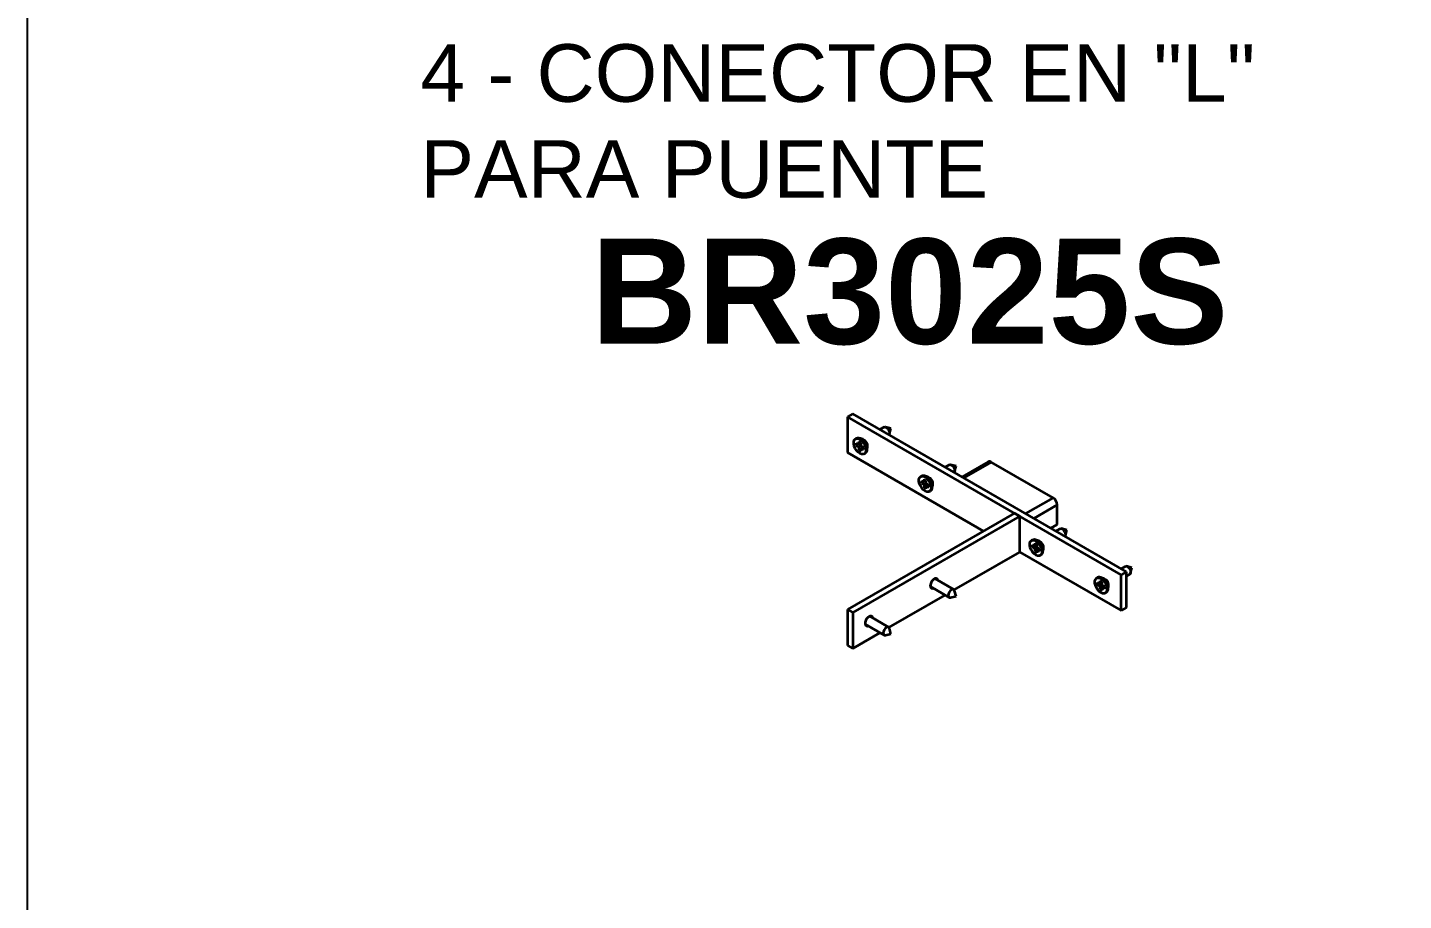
# Model space of a CAD drawing. Header units: inches. Extents: x 9936 to 27102, y -2774 to 11910.
# Drawn here: x 14566 to 15163, y -1290 to -911 of the extents above; entities that cross this region are included whole.
import ezdxf

# ---------------------------------------------------------------- set-up
doc = ezdxf.new("R2010")
doc.units = ezdxf.units.IN
doc.header["$MEASUREMENT"] = 0
doc.layers.add('TEXTO', color=7, linetype='Continuous')
doc.layers.add('VIÑETAS', color=5, linetype='Continuous')
doc.styles.get("Standard").update_dxf_attribs({"font": 'arial.ttf'})

msp = doc.modelspace()

# ---------------------------------------------------------------- linework, layer by layer
at = {"layer": 'TEXTO'}
msp.add_lwpolyline([(14565.647, 141.265), (16574.871, 141.265), (16574.871, -2774.427), (14565.647, -2774.427)], close=True, dxfattribs=at)
at = {"layer": 'VIÑETAS', "linetype": 'Continuous', "lineweight": 35}
for p, q in [((14923.805, -1078.845), (14921.56, -1080.142)), ((15040.354, -1148.72), (14921.56, -1080.142)), ((14921.56, -1080.142), (14921.56, -1095.697)), ((15042.599, -1147.424), (14923.805, -1078.845)), ((14937.413, -1084.645), (14935.632, -1085.673)), ((14940.381, -1085.218), (14938.042, -1084.589)), ((14939.756, -1087.558), (14940.381, -1085.218)), ((14925.389, -1089.543), (14925.036, -1089.747)), ((14925.319, -1091.586), (14926.486, -1092.26)), ((14925.319, -1091.586), (14925.319, -1092.566)), ((14926.168, -1092.076), (14925.319, -1092.566)), ((14925.319, -1092.566), (14926.486, -1093.239)), ((14926.486, -1090.912), (14927.335, -1091.402)), ((14926.486, -1090.912), (14926.486, -1092.26)), ((14927.335, -1091.77), (14926.486, -1092.26)), ((14927.335, -1092.749), (14926.486, -1093.239)), ((14928.197, -1089.872), (14926.58, -1089.437)), ((14927.052, -1091.933), (14927.335, -1092.096)), ((14927.335, -1091.402), (14927.335, -1092.749)), ((14927.335, -1092.749), (14928.501, -1093.423)), ((14921.56, -1095.697), (14980.566, -1129.76)), ((14926.486, -1093.239), (14926.486, -1094.587)), ((14927.335, -1094.097), (14926.486, -1094.587)), ((14926.486, -1094.587), (14927.335, -1095.077)), ((14928.183, -1093.239), (14927.335, -1093.729)), ((14927.335, -1093.729), (14927.335, -1095.077)), ((14927.335, -1093.729), (14928.501, -1094.403)), ((14927.9, -1093.076), (14927.9, -1093.403)), ((14928.501, -1093.423), (14928.501, -1094.403)), ((14928.785, -1096.242), (14929.139, -1096.038)), ((14929.826, -1095.06), (14930.258, -1093.442)), ((14965.698, -1100.973), (14963.916, -1102.001)), ((14968.665, -1101.546), (14966.326, -1100.917)), ((14968.04, -1103.886), (14968.665, -1101.546)), ((14982.666, -1099.695), (14971.294, -1106.26)), ((14983.933, -1099.821), (14972.036, -1106.689)), ((15010.756, -1115.305), (14983.933, -1099.821)), ((14953.673, -1105.871), (14953.32, -1106.075)), ((14953.604, -1107.914), (14954.77, -1108.588)), ((14953.604, -1107.914), (14953.604, -1108.894)), ((14954.452, -1108.404), (14953.604, -1108.894)), ((14953.604, -1108.894), (14954.77, -1109.568)), ((14954.77, -1107.24), (14955.619, -1107.73)), ((14954.77, -1107.24), (14954.77, -1108.588)), ((14955.619, -1108.098), (14954.77, -1108.588)), ((14955.619, -1109.078), (14954.77, -1109.568)), ((14954.77, -1109.568), (14954.77, -1110.915)), ((14955.619, -1110.425), (14954.77, -1110.915)), ((14956.481, -1106.2), (14954.864, -1105.765)), ((14955.336, -1108.261), (14955.619, -1108.425)), ((14955.619, -1107.73), (14955.619, -1109.078)), ((14955.619, -1109.078), (14956.786, -1109.751)), ((14956.468, -1109.567), (14955.619, -1110.057)), ((14955.619, -1110.057), (14955.619, -1111.405)), ((14955.619, -1110.057), (14956.786, -1110.731)), ((14956.185, -1109.404), (14956.185, -1109.731)), ((14956.786, -1109.751), (14956.786, -1110.731)), ((14958.11, -1111.388), (14958.542, -1109.77)), ((14954.77, -1110.915), (14955.619, -1111.405)), ((14957.07, -1112.57), (14957.423, -1112.366)), ((15010.756, -1115.305), (14998.859, -1122.173)), ((14994.038, -1121.982), (14921.56, -1163.823)), ((14994.038, -1121.982), (14996.283, -1123.279)), ((15012.547, -1118.408), (15002.442, -1124.242)), ((15012.547, -1126.954), (15012.547, -1118.408)), ((14996.283, -1123.279), (14923.805, -1165.119)), ((14996.283, -1138.834), (14996.283, -1123.279)), ((15012.547, -1126.954), (15009.844, -1128.515)), ((15013.781, -1128.731), (15012, -1129.759)), ((15016.748, -1129.304), (15014.41, -1128.675)), ((15001.757, -1133.629), (15001.403, -1133.833)), ((15004.564, -1133.958), (15002.947, -1133.523)), ((15016.123, -1131.644), (15016.748, -1129.304)), ((14967.843, -1155.252), (14996.283, -1138.834)), ((14996.283, -1138.834), (15040.354, -1164.275)), ((15001.687, -1135.672), (15002.854, -1136.346)), ((15001.687, -1135.672), (15001.687, -1136.652)), ((15002.536, -1136.162), (15001.687, -1136.652)), ((15001.687, -1136.652), (15002.854, -1137.325)), ((15002.854, -1134.998), (15003.702, -1135.488)), ((15002.854, -1134.998), (15002.854, -1136.346)), ((15003.702, -1135.856), (15002.854, -1136.346)), ((15003.702, -1136.836), (15002.854, -1137.325)), ((15002.854, -1137.325), (15002.854, -1138.673)), ((15003.702, -1138.183), (15002.854, -1138.673)), ((15002.854, -1138.673), (15003.702, -1139.163)), ((15003.419, -1136.019), (15003.702, -1136.182)), ((15003.702, -1135.488), (15003.702, -1136.835)), ((15003.702, -1136.835), (15004.869, -1137.509)), ((15004.551, -1137.325), (15003.702, -1137.815)), ((15003.702, -1137.815), (15003.702, -1139.163)), ((15003.702, -1137.815), (15004.869, -1138.489)), ((15004.268, -1137.162), (15004.268, -1137.489)), ((15004.869, -1137.509), (15004.869, -1138.489)), ((15005.153, -1140.328), (15005.506, -1140.124)), ((15006.193, -1139.146), (15006.625, -1137.528)), ((15042.065, -1145.059), (15040.284, -1146.087)), ((15045.033, -1145.632), (15042.694, -1145.003)), ((15044.408, -1147.972), (15045.033, -1145.632)), ((14967.677, -1155.117), (14959.489, -1150.39)), ((15030.041, -1149.957), (15029.687, -1150.161)), ((15029.971, -1152), (15031.138, -1152.674)), ((15029.971, -1152), (15029.971, -1152.98)), ((15030.82, -1152.49), (15029.971, -1152.98)), ((15031.138, -1151.326), (15031.986, -1151.816)), ((15031.138, -1151.326), (15031.138, -1152.674)), ((15031.986, -1152.184), (15031.138, -1152.674)), ((15032.848, -1150.286), (15031.232, -1149.851)), ((15031.703, -1152.347), (15031.986, -1152.511)), ((15031.986, -1151.816), (15031.986, -1153.164)), ((15042.599, -1147.424), (15040.354, -1148.72)), ((15040.354, -1164.275), (15040.354, -1148.72)), ((15042.599, -1162.979), (15042.599, -1147.424)), ((15042.599, -1149.323), (15044.045, -1148.489)), ((14939.559, -1171.58), (14963.916, -1157.519)), ((14957.509, -1153.82), (14965.698, -1158.547)), ((14966.326, -1158.603), (14968.665, -1157.974)), ((14968.665, -1157.974), (14968.04, -1155.634)), ((15029.971, -1152.98), (15031.138, -1153.654)), ((15031.987, -1153.164), (15031.138, -1153.654)), ((15031.138, -1153.654), (15031.138, -1155.001)), ((15031.986, -1154.511), (15031.138, -1155.001)), ((15031.138, -1155.001), (15031.986, -1155.491)), ((15031.986, -1153.164), (15033.153, -1153.837)), ((15032.835, -1153.654), (15031.986, -1154.143)), ((15031.986, -1154.143), (15031.986, -1155.491)), ((15031.986, -1154.143), (15033.153, -1154.817)), ((15032.552, -1153.49), (15032.552, -1153.817)), ((15033.153, -1153.837), (15033.153, -1154.817)), ((15033.437, -1156.656), (15033.791, -1156.452)), ((15034.478, -1155.474), (15034.909, -1153.856)), ((14921.56, -1163.823), (14923.805, -1165.119)), ((14921.56, -1163.823), (14921.56, -1179.378)), ((15042.599, -1162.979), (15040.354, -1164.275)), ((14923.805, -1165.119), (14923.805, -1180.675)), ((14929.225, -1170.148), (14937.413, -1174.875)), ((14939.393, -1171.446), (14931.204, -1166.718)), ((14923.805, -1180.675), (14935.632, -1173.847)), ((14938.042, -1174.931), (14940.381, -1174.302)), ((14940.381, -1174.302), (14939.756, -1171.962)), ((14921.56, -1179.378), (14923.805, -1180.675))]:
    msp.add_line(p, q, dxfattribs=at)
at = {"layer": 'VIÑETAS', "linetype": 'Continuous', "lineweight": 35, "flags": 128}
for points in [[(14937.413, -1084.645), (14937.867, -1084.557), (14938.403, -1084.743)], [(14938.403, -1084.743), (14938.939, -1085.175), (14939.393, -1085.788), (14939.697, -1086.488), (14939.803, -1087.168), (14939.697, -1087.725), (14939.559, -1087.94)], [(14926.91, -1089.932), (14927.657, -1090.488), (14928.344, -1091.246), (14928.914, -1092.146), (14929.322, -1093.115), (14929.535, -1094.074), (14929.535, -1094.945), (14929.322, -1095.659), (14928.914, -1096.156), (14928.344, -1096.398), (14927.657, -1096.364), (14926.91, -1096.056), (14926.163, -1095.501), (14925.477, -1094.743), (14924.906, -1093.843), (14924.498, -1092.874), (14924.286, -1091.915), (14924.286, -1091.043), (14924.498, -1090.33), (14924.906, -1089.832), (14925.477, -1089.591), (14926.163, -1089.625), (14926.91, -1089.932)], [(14927.264, -1089.728), (14928.011, -1090.284), (14928.698, -1091.042), (14929.268, -1091.942), (14929.676, -1092.911), (14929.889, -1093.87), (14929.889, -1094.741), (14929.676, -1095.455), (14929.268, -1095.952), (14929.139, -1096.038)], [(14965.698, -1100.973), (14966.152, -1100.885), (14966.688, -1101.071)], [(14966.688, -1101.071), (14967.223, -1101.503), (14967.678, -1102.116), (14967.981, -1102.816), (14968.088, -1103.496), (14967.981, -1104.053), (14967.843, -1104.268)], [(14955.195, -1106.261), (14955.942, -1106.816), (14956.628, -1107.574), (14957.199, -1108.474), (14957.607, -1109.443), (14957.819, -1110.402), (14957.819, -1111.274), (14957.607, -1111.987), (14957.199, -1112.485), (14956.628, -1112.726), (14955.942, -1112.692), (14955.195, -1112.385), (14954.448, -1111.829), (14953.761, -1111.071), (14953.191, -1110.171), (14952.783, -1109.202), (14952.57, -1108.243), (14952.57, -1107.372), (14952.783, -1106.658), (14953.191, -1106.16), (14953.761, -1105.919), (14954.448, -1105.953), (14955.195, -1106.261)], [(14955.548, -1106.056), (14956.295, -1106.612), (14956.982, -1107.37), (14957.552, -1108.27), (14957.96, -1109.239), (14958.173, -1110.198), (14958.173, -1111.069), (14957.96, -1111.783), (14957.552, -1112.281), (14957.423, -1112.366)], [(15013.781, -1128.731), (15014.235, -1128.643), (15014.771, -1128.829)], [(15003.278, -1134.018), (15004.025, -1134.574), (15004.712, -1135.332), (15005.282, -1136.232), (15005.69, -1137.201), (15005.903, -1138.16), (15005.903, -1139.031), (15005.69, -1139.745), (15005.282, -1140.243), (15004.712, -1140.484), (15004.025, -1140.45), (15003.278, -1140.142), (15002.531, -1139.587), (15001.844, -1138.829), (15001.274, -1137.929), (15000.866, -1136.96), (15000.653, -1136.001), (15000.653, -1135.129), (15000.866, -1134.416), (15001.274, -1133.918), (15001.844, -1133.677), (15002.531, -1133.711), (15003.278, -1134.018)], [(15003.631, -1133.814), (15004.379, -1134.37), (15005.065, -1135.128), (15005.635, -1136.028), (15006.043, -1136.997), (15006.256, -1137.956), (15006.256, -1138.827), (15006.043, -1139.541), (15005.635, -1140.038), (15005.506, -1140.124)], [(15014.771, -1128.829), (15015.307, -1129.261), (15015.761, -1129.874), (15016.064, -1130.574), (15016.171, -1131.254), (15016.064, -1131.811), (15015.926, -1132.026)], [(15042.065, -1145.059), (15042.519, -1144.971), (15043.055, -1145.157)], [(15043.055, -1145.157), (15043.591, -1145.59), (15044.045, -1146.202), (15044.349, -1146.902), (15044.455, -1147.582), (15044.349, -1148.139), (15044.045, -1148.489), (15044.045, -1148.489)], [(14960.812, -1151.154), (14960.78, -1151.02), (14960.504, -1150.539), (14960.047, -1150.322), (14959.47, -1150.397), (14958.851, -1150.754), (14958.274, -1151.345), (14957.817, -1152.091), (14957.541, -1152.89), (14957.484, -1153.634), (14957.653, -1154.224), (14958.026, -1154.579), (14958.552, -1154.651), (14958.832, -1154.583)], [(15031.562, -1150.347), (15032.309, -1150.902), (15032.996, -1151.66), (15033.566, -1152.56), (15033.974, -1153.529), (15034.187, -1154.488), (15034.187, -1155.36), (15033.974, -1156.073), (15033.566, -1156.571), (15032.996, -1156.812), (15032.309, -1156.778), (15031.562, -1156.471), (15030.815, -1155.915), (15030.129, -1155.157), (15029.558, -1154.257), (15029.15, -1153.288), (15028.938, -1152.329), (15028.938, -1151.458), (15029.15, -1150.744), (15029.558, -1150.247), (15030.129, -1150.005), (15030.815, -1150.039), (15031.562, -1150.347)], [(15031.916, -1150.142), (15032.663, -1150.698), (15033.349, -1151.456), (15033.92, -1152.356), (15034.328, -1153.325), (15034.54, -1154.284), (15034.54, -1155.155), (15034.328, -1155.869), (15033.92, -1156.367), (15033.791, -1156.452)], [(14968.04, -1155.634), (14967.982, -1155.468), (14967.678, -1155.118), (14967.224, -1155.029), (14966.689, -1155.215), (14966.153, -1155.647), (14965.698, -1156.259), (14965.395, -1156.959), (14965.287, -1157.639), (14965.394, -1158.197), (14965.697, -1158.546), (14966.151, -1158.635), (14966.326, -1158.603)], [(14932.527, -1167.482), (14932.496, -1167.348), (14932.22, -1166.867), (14931.762, -1166.65), (14931.185, -1166.725), (14930.567, -1167.082), (14929.99, -1167.673), (14929.532, -1168.419), (14929.257, -1169.218), (14929.199, -1169.962), (14929.369, -1170.552), (14929.742, -1170.907), (14930.268, -1170.979), (14930.548, -1170.912)], [(14939.756, -1171.962), (14939.697, -1171.796), (14939.394, -1171.446), (14938.94, -1171.357), (14938.405, -1171.543), (14937.869, -1171.975), (14937.414, -1172.587), (14937.11, -1173.287), (14937.003, -1173.967), (14937.109, -1174.525), (14937.412, -1174.875), (14937.866, -1174.963), (14938.042, -1174.931)]]:
    msp.add_lwpolyline(points, dxfattribs=at)
at = {"layer": 'VIÑETAS', "linetype": 'Continuous', "lineweight": 35}
for centre, radius, start, end in [((14926.169, -1091.224), 1.854, 53.803404, 114.886138), ((14927.078, -1092.898), 3.226, 350.286899, 69.707724), ((14983.191, -1100.857), 1.274, 54.382423, 114.307119), ((14954.453, -1107.552), 1.854, 53.803404, 114.886138), ((14955.362, -1109.226), 3.226, 350.286899, 69.707724), ((15008.658, -1118.585), 3.893, 2.605478, 57.394522), ((15002.537, -1135.31), 1.854, 53.803404, 114.886138), ((15003.445, -1136.984), 3.226, 350.286899, 69.707724), ((15030.821, -1151.638), 1.854, 53.803404, 114.886138), ((15031.729, -1153.312), 3.226, 350.286899, 69.707724)]:
    msp.add_arc(centre, radius, start, end, dxfattribs=at)

# ---------------------------------------------------------------- texts
at = {"color": 192, "insert": (14810.161, -1002.771), "char_height": 45.69253, "attachment_point": 1}
msp.add_mtext_dynamic_manual_height_columns('{\\fArial|b1|i0|c0|p34;BR3025S}', width=536.06328, gutter_width=1, heights=[0], dxfattribs=at)
at = {"layer": 'TEXTO', "insert": (14736.155, -918.414), "char_height": 25, "attachment_point": 1}
msp.add_mtext_dynamic_manual_height_columns('4 - CONECTOR EN "L"\\PPARA PUENTE', width=751.30533, gutter_width=1, heights=[0], dxfattribs=at)

doc.saveas('drawing.dxf')
